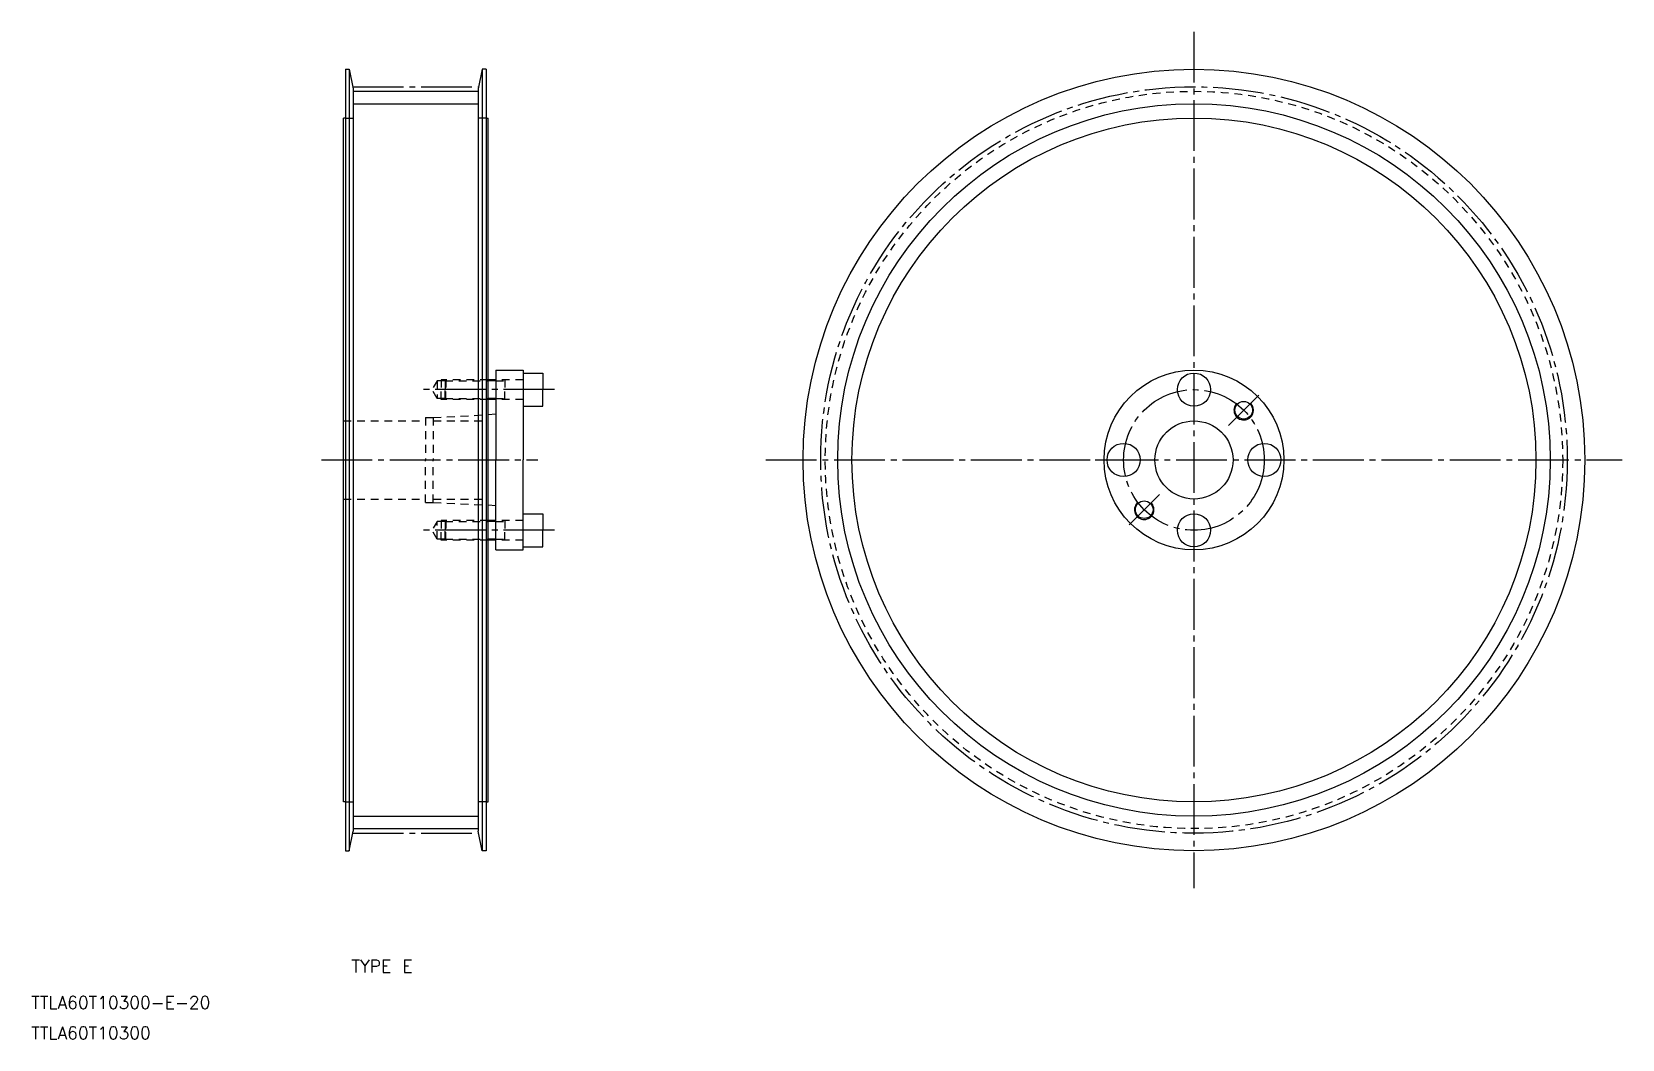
# Model space of a CAD drawing. Extents: x 57 to 463, y 145 to 403.
import ezdxf

# ---------------------------------------------------------------- set-up
doc = ezdxf.new("R2010")
doc.units = 0
doc.linetypes.add('CENTER', pattern=[17.5, 13, -1.5, 1.5, -1.5])
doc.linetypes.add('DASHED', pattern=[3.5, 2, -1.5])
doc.layers.get('0').update_dxf_attribs({"linetype": 'CONTINUOUS'})
doc.layers.add('CENTER', color=1, linetype='CENTER')
doc.styles.get("Standard").update_dxf_attribs({"font": 'txt.shx', "bigfont": '@extfont2.shx'})

msp = doc.modelspace()

# ---------------------------------------------------------------- linework, layer by layer
at = {"color": 7, "linetype": 'CONTINUOUS'}
for p, q in [((136.74, 393.1), (136.74, 193.1)), ((136.74, 393.1), (137.74, 393.1)), ((137.74, 393.1), (138.74, 388.1)), ((137.74, 393.1), (137.74, 193.1)), ((171.74, 393.1), (170.74, 388.1)), ((172.74, 393.1), (171.74, 393.1)), ((171.74, 393.1), (171.74, 193.1)), ((172.74, 393.1), (172.74, 193.1)), ((138.74, 388.1), (138.74, 198.1)), ((138.74, 387.45), (170.74, 387.45)), ((170.74, 388.1), (170.74, 198.1)), ((136.24, 205.6), (136.24, 380.6)), ((136.74, 380.6), (136.24, 380.6)), ((172.74, 380.6), (173.24, 380.6)), ((173.24, 205.6), (173.24, 380.6)), ((136.74, 205.6), (136.24, 205.6)), ((172.74, 205.6), (173.24, 205.6)), ((137.74, 193.1), (138.74, 198.1)), ((138.74, 198.76), (170.74, 198.76)), ((171.74, 193.1), (170.74, 198.1)), ((136.74, 193.1), (137.74, 193.1)), ((172.74, 193.1), (171.74, 193.1))]:
    msp.add_line(p, q, dxfattribs=at)
at = {"color": 3, "linetype": 'CONTINUOUS'}
for p, q in [((138.74, 384.25), (170.74, 384.25)), ((138.74, 201.96), (170.74, 201.96))]:
    msp.add_line(p, q, dxfattribs=at)
at = {"color": 3, "linetype": 'DASHED'}
for p, q in [((136.74, 380.6), (138.74, 380.6)), ((172.74, 380.6), (170.74, 380.6)), ((160.24, 313.35), (158.94, 311.1)), ((160.24, 313.35), (160.24, 308.85)), ((162.24, 313.35), (160.24, 313.35)), ((161.24, 313.6), (161.24, 311.1)), ((162.49, 313.6), (161.24, 313.6)), ((162.49, 313.6), (162.24, 313.35)), ((162.24, 313.35), (173.24, 313.35)), ((162.24, 313.35), (162.24, 311.1)), ((173.24, 313.6), (162.49, 313.6)), ((162.49, 313.6), (162.49, 311.1)), ((182.24, 313.6), (175.24, 313.6)), ((175.24, 313.35), (177.58, 313.35)), ((177.58, 313.6), (177.58, 311.1)), ((160.24, 308.85), (158.94, 311.1)), ((161.24, 308.6), (161.24, 311.1)), ((162.24, 308.85), (162.24, 311.1)), ((162.49, 308.6), (162.49, 311.1)), ((177.58, 308.6), (177.58, 311.1)), ((162.24, 308.85), (160.24, 308.85)), ((162.49, 308.6), (161.24, 308.6)), ((162.24, 308.85), (173.24, 308.85)), ((162.49, 308.6), (162.24, 308.85)), ((173.24, 308.6), (162.49, 308.6)), ((175.24, 308.85), (177.58, 308.85)), ((182.24, 308.6), (175.24, 308.6)), ((136.24, 303.1), (157.24, 303.1)), ((157.24, 303.95), (157.24, 293.1)), ((157.24, 303.95), (159.24, 303.95)), ((159.24, 303.95), (173.24, 304.69)), ((159.24, 303.95), (159.24, 293.1)), ((159.24, 303.1), (173.24, 303.1)), ((157.24, 282.25), (157.24, 293.1)), ((159.24, 282.25), (159.24, 293.1)), ((136.24, 283.1), (157.24, 283.1)), ((157.24, 282.25), (159.24, 282.25)), ((159.24, 283.1), (173.24, 283.1)), ((159.24, 282.25), (173.24, 281.51)), ((160.24, 277.35), (158.94, 275.1)), ((160.24, 272.85), (160.24, 277.35)), ((162.24, 277.35), (160.24, 277.35)), ((161.24, 277.6), (161.24, 275.1)), ((162.49, 277.6), (161.24, 277.6)), ((162.49, 277.6), (162.24, 277.35)), ((162.24, 277.35), (173.24, 277.35)), ((162.24, 277.35), (162.24, 275.1)), ((173.24, 277.6), (162.49, 277.6)), ((162.49, 277.6), (162.49, 275.1)), ((182.24, 277.6), (175.24, 277.6)), ((175.24, 277.35), (177.58, 277.35)), ((177.58, 277.6), (177.58, 275.1)), ((160.24, 272.85), (158.94, 275.1)), ((162.24, 272.85), (160.24, 272.85)), ((161.24, 272.6), (161.24, 275.1)), ((162.24, 272.85), (162.24, 275.1)), ((162.24, 272.85), (173.24, 272.85)), ((162.49, 272.6), (162.24, 272.85)), ((162.49, 272.6), (162.49, 275.1)), ((175.24, 272.85), (177.58, 272.85)), ((177.58, 272.6), (177.58, 275.1)), ((162.49, 272.6), (161.24, 272.6)), ((173.24, 272.6), (162.49, 272.6)), ((182.24, 272.6), (175.24, 272.6)), ((136.74, 205.6), (138.74, 205.6)), ((172.74, 205.6), (170.74, 205.6))]:
    msp.add_line(p, q, dxfattribs=at)
for p, q in [((175.24, 313.6), (173.24, 313.6)), ((175.24, 316.1), (182.24, 316.1)), ((175.24, 316.1), (175.24, 313.6)), ((175.24, 313.6), (175.24, 308.6)), ((182.24, 316.1), (182.24, 315.35)), ((182.24, 315.35), (182.24, 306.85)), ((182.24, 315.35), (187.24, 315.35)), ((187.24, 315.35), (187.24, 311.1)), ((187.24, 306.85), (187.24, 311.1)), ((175.24, 308.6), (173.24, 308.6)), ((175.24, 308.6), (175.24, 304.8)), ((182.24, 306.85), (182.24, 293.1)), ((182.24, 306.85), (187.24, 306.85)), ((175.24, 304.8), (173.24, 304.69)), ((175.24, 304.8), (175.24, 293.1)), ((175.24, 281.4), (175.24, 293.1)), ((182.24, 279.35), (182.24, 293.1)), ((175.24, 281.4), (173.24, 281.51)), ((175.24, 277.6), (175.24, 281.4)), ((175.24, 277.6), (173.24, 277.6)), ((175.24, 272.6), (175.24, 277.6)), ((182.24, 270.85), (182.24, 279.35)), ((182.24, 279.35), (187.24, 279.35)), ((187.24, 279.35), (187.24, 275.1)), ((187.24, 270.85), (187.24, 275.1)), ((175.24, 272.6), (173.24, 272.6)), ((175.24, 270.1), (175.24, 272.6)), ((175.24, 270.1), (182.24, 270.1)), ((182.24, 270.85), (187.24, 270.85)), ((182.24, 270.1), (182.24, 270.85))]:
    msp.add_line(p, q)
at = {"color": 3}
for p, q in [((175.24, 313.35), (173.24, 313.35)), ((175.24, 308.85), (173.24, 308.85)), ((175.24, 277.35), (173.24, 277.35)), ((175.24, 272.85), (173.24, 272.85))]:
    msp.add_line(p, q, dxfattribs=at)
for centre, radius in [((353.86, 293.1), 100), ((353.86, 293.1), 87.5), ((353.86, 293.1), 23), ((353.86, 293.1), 23), ((353.86, 311.1), 4.25), ((366.59, 305.83), 2.25), ((353.86, 293.1), 10), ((335.86, 293.1), 4.25), ((371.86, 293.1), 4.25), ((341.13, 280.37), 2.25), ((353.86, 275.1), 4.25)]:
    msp.add_circle(centre, radius)
at = {"color": 3, "linetype": 'DASHED'}
msp.add_circle((353.86, 293.1), 94.34, dxfattribs=at)
at = {"color": 3, "linetype": 'CONTINUOUS'}
msp.add_circle((353.86, 293.1), 91.15, dxfattribs=at)
at = {"color": 3}
for centre in [(366.59, 305.83), (341.13, 280.37)]:
    msp.add_arc(centre, 2.5, 135, 47, dxfattribs=at)
at = {"layer": 'CENTER'}
for p, q in [((353.86, 402.66), (353.86, 183.54)), ((138.64, 388.6), (170.84, 388.6)), ((130.62, 293.1), (186, 293.1)), ((244.3, 293.1), (463.42, 293.1)), ((138.64, 197.61), (170.84, 197.61))]:
    msp.add_line(p, q, dxfattribs=at)
at = {"layer": 'CENTER', "color": 1, "linetype": 'CENTER'}
for p, q in [((190.24, 311.1), (155.94, 311.1)), ((362.7, 301.94), (370.48, 309.72)), ((328.61, 293.1), (343.11, 293.1)), ((337.24, 276.48), (345.02, 284.26)), ((190.24, 275.1), (155.94, 275.1))]:
    msp.add_line(p, q, dxfattribs=at)
at = {"layer": 'CENTER'}
msp.add_circle((353.86, 293.1), 95.5, dxfattribs=at)
at = {"layer": 'CENTER', "color": 1, "linetype": 'CENTER'}
msp.add_circle((353.86, 293.1), 18, dxfattribs=at)

# ---------------------------------------------------------------- texts
at = {"color": 7, "linetype": 'CONTINUOUS'}
for s, p in [('TYPE E', (138.29, 161.95)), ('TTLA60T10300-E-20', (56.38, 152.65)), ('TTLA60T10300', (56.38, 144.88))]:
    msp.add_text(s, height=3.2, dxfattribs=at).set_placement(p)

doc.saveas('drawing.dxf')
